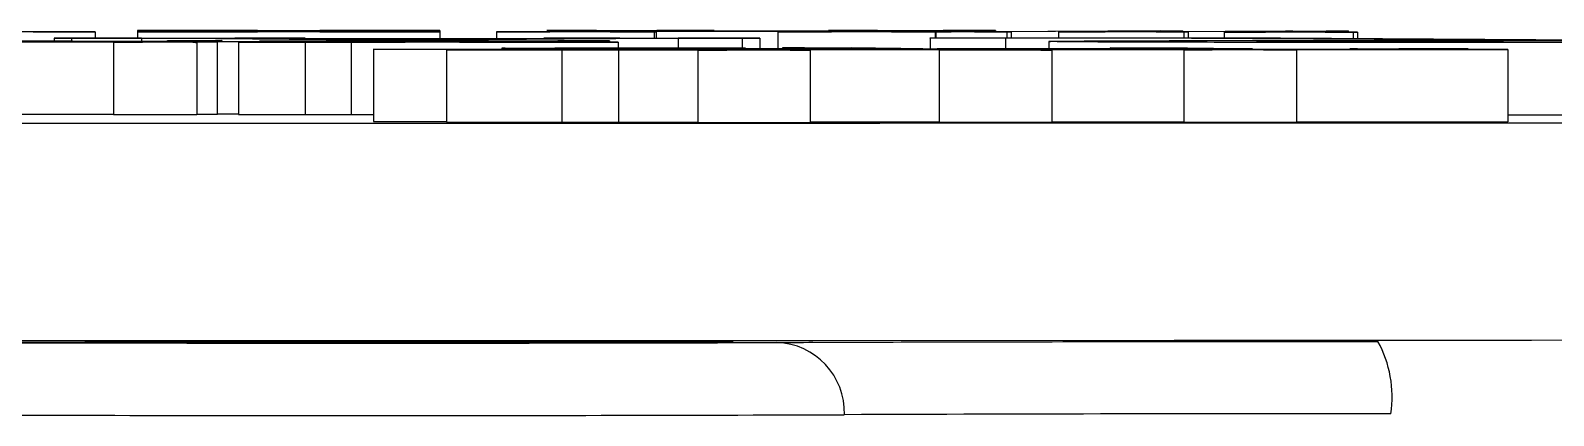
# Model space of a CAD drawing. Header units: millimetres. Extents: x 2160 to 4596, y 811 to 2534.
# Drawn here: x 3316.01 to 3337.11, y 1609.83 to 1615.16 of the extents above; entities that cross this region are included whole.
import ezdxf

# ---------------------------------------------------------------- set-up
doc = ezdxf.new("R2010")
doc.units = ezdxf.units.MM

msp = doc.modelspace()

# ---------------------------------------------------------------- linework, layer by layer
at = {"color": 7, "linetype": 'Continuous', "lineweight": 25}
for p, q in [((3316.902, 1615.14), (3314.48, 1615.14)), ((3315.193, 1615.158), (3316.044, 1615.142)), ((3316.557, 1615.141), (3316.865, 1615.141)), ((3316.865, 1615.141), (3316.902, 1615.14)), ((3316.902, 1615.14), (3316.902, 1615.055)), ((3317.49, 1615.159), (3317.49, 1615.16)), ((3317.49, 1615.16), (3321.682, 1615.16)), ((3318.687, 1615.159), (3317.49, 1615.159)), ((3317.49, 1615.159), (3317.49, 1615.141)), ((3321.682, 1615.141), (3317.49, 1615.141)), ((3317.49, 1615.141), (3317.49, 1615.141)), ((3317.49, 1615.141), (3318.687, 1615.141)), ((3317.49, 1615.141), (3317.49, 1615.055)), ((3318.687, 1615.159), (3318.687, 1615.141)), ((3319.155, 1615.142), (3319.155, 1615.158)), ((3320.018, 1615.158), (3320.018, 1615.142)), ((3321.682, 1615.159), (3320.486, 1615.159)), ((3320.486, 1615.159), (3320.486, 1615.141)), ((3320.486, 1615.141), (3321.682, 1615.141)), ((3321.682, 1615.16), (3321.682, 1615.159)), ((3321.682, 1615.159), (3321.682, 1615.141)), ((3321.682, 1615.141), (3321.682, 1615.141)), ((3321.682, 1615.141), (3321.682, 1615.044)), ((3324.65, 1615.14), (3322.465, 1615.141)), ((3322.465, 1615.141), (3322.492, 1615.141)), ((3322.465, 1615.141), (3322.465, 1615.044)), ((3322.492, 1615.141), (3322.701, 1615.141)), ((3323.163, 1615.159), (3323.192, 1615.16)), ((3323.423, 1615.159), (3323.163, 1615.159)), ((3323.192, 1615.16), (3325.48, 1615.159)), ((3323.205, 1615.142), (3323.854, 1615.158)), ((3323.423, 1615.159), (3323.423, 1615.147)), ((3323.854, 1615.158), (3323.85, 1615.158)), ((3324.328, 1615.149), (3324.037, 1615.142)), ((3327.397, 1615.148), (3324.328, 1615.149)), ((3324.687, 1615.158), (3324.355, 1615.15)), ((3324.355, 1615.15), (3327.424, 1615.149)), ((3324.469, 1615.141), (3324.677, 1615.141)), ((3324.677, 1615.141), (3324.65, 1615.14)), ((3324.65, 1615.14), (3324.65, 1615.055)), ((3324.677, 1615.141), (3324.677, 1615.055)), ((3324.687, 1615.158), (3324.687, 1615.15)), ((3325.451, 1615.158), (3325.191, 1615.159)), ((3325.191, 1615.159), (3325.191, 1615.149)), ((3325.48, 1615.159), (3325.451, 1615.158)), ((3325.451, 1615.158), (3325.451, 1615.149)), ((3325.48, 1615.159), (3325.48, 1615.149)), ((3326.366, 1615.14), (3326.393, 1615.141)), ((3328.551, 1615.139), (3326.366, 1615.14)), ((3326.366, 1615.14), (3326.366, 1614.906)), ((3326.393, 1615.141), (3326.601, 1615.14)), ((3327.064, 1615.158), (3327.093, 1615.159)), ((3327.324, 1615.158), (3327.064, 1615.158)), ((3327.064, 1615.158), (3327.064, 1615.149)), ((3327.093, 1615.159), (3329.381, 1615.158)), ((3327.106, 1615.141), (3327.397, 1615.148)), ((3327.324, 1615.158), (3327.324, 1615.149)), ((3327.424, 1615.149), (3327.755, 1615.157)), ((3327.755, 1615.157), (3327.751, 1615.157)), ((3328.587, 1615.157), (3327.938, 1615.141)), ((3328.065, 1615.14), (3328.067, 1615.14)), ((3328.067, 1615.14), (3328.271, 1615.14)), ((3328.553, 1615.139), (3328.551, 1615.139)), ((3328.551, 1615.056), (3328.551, 1615.139)), ((3329.539, 1615.139), (3328.553, 1615.139)), ((3328.553, 1615.139), (3328.553, 1615.056)), ((3328.766, 1615.141), (3331.663, 1615.158)), ((3329.132, 1615.141), (3329.086, 1615.141)), ((3329.352, 1615.158), (3329.092, 1615.158)), ((3329.092, 1615.158), (3329.092, 1615.143)), ((3331.074, 1615.152), (3329.132, 1615.141)), ((3329.381, 1615.158), (3329.352, 1615.158)), ((3329.352, 1615.158), (3329.352, 1615.144)), ((3329.381, 1615.158), (3329.381, 1615.145)), ((3329.444, 1615.14), (3329.598, 1615.14)), ((3329.598, 1615.14), (3329.539, 1615.139)), ((3329.539, 1615.139), (3329.539, 1615.056)), ((3329.598, 1615.14), (3329.598, 1615.056)), ((3331.989, 1615.138), (3330.253, 1615.139)), ((3330.253, 1615.139), (3330.313, 1615.139)), ((3330.253, 1615.139), (3330.253, 1615.056)), ((3330.313, 1615.139), (3330.465, 1615.139)), ((3330.901, 1615.14), (3331.176, 1615.152)), ((3331.176, 1615.152), (3331.074, 1615.152)), ((3331.074, 1615.152), (3331.074, 1615.148)), ((3331.725, 1615.143), (3331.615, 1615.14)), ((3331.663, 1615.158), (3331.97, 1615.157)), ((3333.401, 1615.152), (3331.725, 1615.143)), ((3331.97, 1615.157), (3331.754, 1615.146)), ((3331.754, 1615.146), (3331.856, 1615.145)), ((3331.856, 1615.145), (3333.962, 1615.157)), ((3331.895, 1615.139), (3332.049, 1615.139)), ((3331.97, 1615.157), (3331.97, 1615.146)), ((3332.049, 1615.139), (3331.989, 1615.138)), ((3331.989, 1615.138), (3331.989, 1615.056)), ((3332.049, 1615.139), (3332.049, 1615.056)), ((3334.337, 1615.137), (3332.55, 1615.138)), ((3332.55, 1615.138), (3332.609, 1615.138)), ((3332.55, 1615.138), (3332.55, 1615.056)), ((3332.609, 1615.138), (3332.763, 1615.138)), ((3333.249, 1615.139), (3333.503, 1615.151)), ((3333.503, 1615.151), (3333.401, 1615.152)), ((3333.401, 1615.152), (3333.401, 1615.147)), ((3333.962, 1615.157), (3334.268, 1615.156)), ((3334.268, 1615.156), (3333.964, 1615.139)), ((3334.193, 1615.138), (3334.397, 1615.138)), ((3334.268, 1615.156), (3334.268, 1615.138)), ((3334.397, 1615.138), (3334.337, 1615.137)), ((3334.337, 1615.137), (3334.337, 1615.05)), ((3334.397, 1615.138), (3334.397, 1615.05)), ((3319.237, 1615.004), (3312.244, 1615.004)), ((3312.591, 1615.001), (3317.445, 1615.001)), ((3317.561, 1615), (3315.538, 1615)), ((3315.885, 1615.018), (3316.578, 1615.019)), ((3316.231, 1615.008), (3315.943, 1615.005)), ((3315.943, 1615.005), (3317.329, 1615.005)), ((3317.907, 1615.008), (3316.231, 1615.008)), ((3316.231, 1615.008), (3316.231, 1615.005)), ((3316.333, 1615.054), (3316.333, 1615.055)), ((3316.333, 1615.055), (3319.812, 1615.055)), ((3316.575, 1615.054), (3316.333, 1615.054)), ((3316.333, 1615.054), (3316.333, 1615.019)), ((3316.575, 1615.054), (3316.575, 1615.019)), ((3316.578, 1615.019), (3316.578, 1615.009)), ((3316.578, 1615.009), (3317.907, 1615.009)), ((3317.156, 1614.996), (3317.561, 1614.997)), ((3318.312, 1614.995), (3317.156, 1614.996)), ((3317.156, 1614.996), (3317.156, 1613.996)), ((3317.445, 1615.001), (3317.907, 1615.002)), ((3320.618, 1615.025), (3317.546, 1615.052)), ((3317.546, 1615.052), (3317.546, 1615.009)), ((3317.561, 1614.997), (3317.561, 1615)), ((3317.907, 1615.02), (3318.659, 1615.021)), ((3317.907, 1615.009), (3317.907, 1615.02)), ((3318.659, 1615.007), (3317.907, 1615.008)), ((3317.907, 1615.008), (3317.907, 1615.002)), ((3317.907, 1615.002), (3318.601, 1615.001)), ((3318.601, 1615.001), (3318.254, 1615)), ((3318.312, 1614.995), (3318.312, 1613.995)), ((3318.659, 1615.021), (3318.601, 1615.018)), ((3318.601, 1615.018), (3318.601, 1615.011)), ((3318.601, 1615.011), (3318.659, 1615.007)), ((3318.601, 1614.001), (3318.601, 1615.001)), ((3318.659, 1615.021), (3318.659, 1615.007)), ((3318.716, 1615.005), (3319.237, 1615.004)), ((3319.815, 1614.995), (3318.89, 1614.997)), ((3318.89, 1614.997), (3321.201, 1614.997)), ((3318.89, 1614.997), (3318.89, 1613.997)), ((3318.922, 1615.051), (3319.728, 1615.044)), ((3319.237, 1615.011), (3319.179, 1615.012)), ((3319.179, 1615.004), (3319.179, 1615.012)), ((3321.201, 1615.013), (3319.237, 1615.011)), ((3319.237, 1615.011), (3319.237, 1615.005)), ((3320.046, 1615.003), (3319.237, 1615.005)), ((3319.237, 1615.005), (3321.201, 1615.005)), ((3319.237, 1615.005), (3319.237, 1615.004)), ((3319.237, 1615.004), (3319.237, 1614.997)), ((3319.812, 1615.054), (3319.488, 1615.054)), ((3319.488, 1615.054), (3319.488, 1615.046)), ((3319.728, 1615.044), (3323.362, 1615.044)), ((3319.809, 1615.043), (3321.424, 1615.028)), ((3323.201, 1615.043), (3319.809, 1615.043)), ((3319.812, 1615.055), (3319.812, 1615.054)), ((3319.812, 1615.054), (3319.812, 1615.044)), ((3320.45, 1614.997), (3319.815, 1614.995)), ((3319.815, 1614.995), (3319.815, 1613.995)), ((3320.566, 1615.004), (3320.046, 1615.003)), ((3320.046, 1615.003), (3320.046, 1614.997)), ((3324.149, 1614.997), (3320.45, 1614.997)), ((3320.45, 1614.997), (3320.45, 1613.997)), ((3321.201, 1615.004), (3320.566, 1615.004)), ((3320.566, 1615.004), (3320.566, 1614.997)), ((3321.828, 1615.025), (3320.618, 1615.025)), ((3320.618, 1615.025), (3320.618, 1615.005)), ((3322.211, 1614.897), (3320.759, 1614.899)), ((3320.759, 1614.899), (3320.759, 1613.899)), ((3321.201, 1615.005), (3321.201, 1615.013)), ((3321.201, 1614.997), (3321.201, 1615.004)), ((3321.424, 1615.028), (3321.505, 1615.028)), ((3321.505, 1615.028), (3323.201, 1615.043)), ((3321.774, 1614.892), (3325.313, 1614.893)), ((3323.371, 1614.889), (3321.774, 1614.892)), ((3321.774, 1614.892), (3321.774, 1613.892)), ((3324.981, 1615.052), (3321.828, 1615.025)), ((3321.953, 1615.013), (3321.953, 1615.005)), ((3321.953, 1615.005), (3322.011, 1615.005)), ((3323.918, 1615.004), (3321.953, 1615.004)), ((3321.953, 1615.004), (3321.953, 1614.997)), ((3321.953, 1614.997), (3322.242, 1614.997)), ((3322.693, 1614.898), (3322.211, 1614.897)), ((3322.211, 1614.897), (3322.211, 1614.892)), ((3322.537, 1614.914), (3322.537, 1614.892)), ((3323.166, 1614.903), (3322.552, 1614.899)), ((3322.552, 1614.899), (3328.067, 1614.901)), ((3323.212, 1614.906), (3322.583, 1614.913)), ((3322.583, 1614.913), (3322.583, 1614.899)), ((3322.681, 1614.905), (3323.212, 1614.906)), ((3323.924, 1614.903), (3322.681, 1614.905)), ((3334.467, 1614.903), (3322.693, 1614.898)), ((3322.693, 1614.898), (3322.693, 1614.892)), ((3322.935, 1614.903), (3323.166, 1614.903)), ((3323.12, 1615.054), (3323.12, 1615.055)), ((3323.12, 1615.055), (3326.113, 1615.055)), ((3323.362, 1615.054), (3323.12, 1615.054)), ((3323.12, 1615.054), (3323.12, 1615.044)), ((3323.166, 1614.903), (3323.166, 1614.899)), ((3323.362, 1615.054), (3323.362, 1615.044)), ((3323.362, 1615.044), (3324.091, 1615.05)), ((3324.157, 1614.892), (3323.371, 1614.889)), ((3323.371, 1614.889), (3323.371, 1613.889)), ((3323.398, 1615.017), (3324.033, 1615.015)), ((3323.398, 1615.006), (3323.918, 1615.004)), ((3323.513, 1614.913), (3324.142, 1614.906)), ((3323.629, 1614.998), (3324.149, 1614.997)), ((3323.918, 1615.004), (3323.918, 1614.997)), ((3324.419, 1614.905), (3323.924, 1614.903)), ((3323.924, 1614.903), (3323.924, 1614.9)), ((3324.033, 1615.015), (3324.033, 1614.997)), ((3324.142, 1614.906), (3327.615, 1614.907)), ((3324.149, 1614.997), (3324.149, 1614.906)), ((3325.383, 1614.892), (3324.157, 1614.892)), ((3324.157, 1614.892), (3324.157, 1613.892)), ((3327.687, 1614.906), (3324.419, 1614.905)), ((3324.419, 1614.905), (3324.419, 1614.9)), ((3324.925, 1614.897), (3325.873, 1614.898)), ((3324.925, 1614.897), (3324.925, 1614.893)), ((3324.981, 1615.052), (3324.981, 1614.906)), ((3325.254, 1614.888), (3325.657, 1614.889)), ((3326.811, 1614.887), (3325.254, 1614.888)), ((3325.254, 1614.888), (3325.254, 1613.888)), ((3325.657, 1614.889), (3325.383, 1614.892)), ((3325.383, 1614.892), (3325.383, 1614.888)), ((3325.858, 1614.915), (3325.917, 1614.915)), ((3326.113, 1615.054), (3325.871, 1615.054)), ((3325.871, 1615.054), (3325.871, 1614.915)), ((3325.917, 1614.915), (3325.917, 1614.906)), ((3326.113, 1615.055), (3326.113, 1615.054)), ((3326.113, 1615.054), (3326.113, 1614.906)), ((3326.199, 1614.893), (3328.65, 1614.894)), ((3328.719, 1614.893), (3326.269, 1614.892)), ((3326.428, 1614.92), (3327.381, 1614.922)), ((3326.428, 1614.92), (3326.428, 1614.906)), ((3326.811, 1614.887), (3326.811, 1613.887)), ((3328.067, 1614.901), (3327.687, 1614.906)), ((3327.687, 1614.906), (3327.687, 1614.901)), ((3328.27, 1614.898), (3329.222, 1614.899)), ((3328.27, 1614.898), (3328.27, 1614.894)), ((3328.476, 1615.053), (3328.476, 1615.056)), ((3328.476, 1615.056), (3333.331, 1615.056)), ((3329.517, 1615.053), (3328.476, 1615.053)), ((3328.476, 1615.053), (3328.476, 1614.907)), ((3328.498, 1614.907), (3331.835, 1614.908)), ((3331.907, 1614.908), (3328.57, 1614.906)), ((3328.57, 1614.906), (3328.95, 1614.902)), ((3328.598, 1614.889), (3329.004, 1614.89)), ((3330.16, 1614.888), (3328.598, 1614.889)), ((3328.598, 1614.889), (3328.598, 1613.889)), ((3329.004, 1614.89), (3328.719, 1614.893)), ((3328.719, 1614.893), (3328.719, 1614.889)), ((3328.95, 1614.902), (3334.395, 1614.904)), ((3329.517, 1615.053), (3329.517, 1614.908)), ((3329.533, 1614.895), (3332.053, 1614.895)), ((3332.122, 1614.895), (3329.603, 1614.894)), ((3330.12, 1615.007), (3330.12, 1614.908)), ((3330.16, 1614.888), (3330.16, 1613.888)), ((3330.969, 1614.919), (3331.827, 1614.921)), ((3331.835, 1614.908), (3330.969, 1614.919)), ((3330.969, 1614.919), (3330.969, 1614.908)), ((3336.317, 1615.024), (3331.25, 1615.051)), ((3331.663, 1614.899), (3332.613, 1614.901)), ((3331.663, 1614.899), (3331.663, 1614.895)), ((3332.942, 1614.907), (3331.907, 1614.908)), ((3331.907, 1614.908), (3331.907, 1614.903)), ((3331.991, 1614.89), (3332.384, 1614.891)), ((3333.55, 1614.889), (3331.991, 1614.89)), ((3331.991, 1614.89), (3331.991, 1613.89)), ((3332.384, 1614.891), (3332.122, 1614.895)), ((3332.122, 1614.895), (3332.122, 1614.891)), ((3332.937, 1614.896), (3335.251, 1614.897)), ((3332.942, 1614.907), (3332.942, 1614.903)), ((3336.478, 1614.896), (3333.006, 1614.895)), ((3333.331, 1615.056), (3338.898, 1615.024)), ((3333.55, 1614.889), (3333.55, 1613.889)), ((3334.278, 1614.905), (3334.278, 1614.904)), ((3334.609, 1614.901), (3334.467, 1614.903)), ((3334.467, 1614.903), (3334.467, 1614.896)), ((3334.881, 1614.901), (3334.609, 1614.901)), ((3334.609, 1614.901), (3334.609, 1614.896)), ((3334.881, 1614.901), (3334.881, 1614.896)), ((3335.251, 1614.897), (3335.839, 1614.897)), ((3335.549, 1614.906), (3335.549, 1614.897)), ((3335.839, 1614.897), (3336.478, 1614.896)), ((3335.929, 1614.907), (3335.929, 1614.897)), ((3336.478, 1614.896), (3336.478, 1613.896)), ((3315.596, 1614), (3317.156, 1614)), ((3317.156, 1613.996), (3318.312, 1613.995)), ((3318.312, 1614), (3318.601, 1614.001)), ((3318.601, 1614.004), (3318.89, 1614.004)), ((3318.89, 1613.997), (3319.815, 1613.995)), ((3319.815, 1613.995), (3320.45, 1613.997)), ((3320.45, 1613.997), (3320.759, 1613.997)), ((3320.759, 1613.899), (3321.774, 1613.897)), ((3321.774, 1613.892), (3323.371, 1613.889)), ((3323.371, 1613.889), (3324.157, 1613.892)), ((3324.157, 1613.892), (3325.254, 1613.892)), ((3325.254, 1613.888), (3326.811, 1613.887)), ((3326.811, 1613.893), (3328.598, 1613.893)), ((3328.598, 1613.889), (3330.16, 1613.888)), ((3330.16, 1613.894), (3331.991, 1613.895)), ((3331.991, 1613.89), (3333.55, 1613.889)), ((3333.55, 1613.895), (3336.478, 1613.896))]:
    msp.add_line(p, q, dxfattribs=at)
at = {"color": 7, "linetype": 'Continuous', "lineweight": 25, "flags": 128}
for points in [[(3292.311, 1610.879), (3297.015, 1610.875), (3301.836, 1610.872), (3306.751, 1610.869), (3311.734, 1610.868), (3316.761, 1610.867), (3321.807, 1610.866), (3326.847, 1610.867), (3331.855, 1610.868), (3336.807, 1610.87), (3341.677, 1610.873)], [(3315.522, 1610.846), (3316.042, 1610.848), (3316.868, 1610.851), (3317.945, 1610.853), (3319.199, 1610.854), (3320.545, 1610.854), (3321.891, 1610.854), (3323.145, 1610.853), (3324.222, 1610.851), (3325.048, 1610.848), (3325.568, 1610.846), (3325.745, 1610.843), (3325.568, 1610.84), (3325.048, 1610.837), (3324.222, 1610.835), (3323.145, 1610.833), (3321.891, 1610.832), (3320.545, 1610.832), (3319.199, 1610.832), (3317.945, 1610.833), (3316.868, 1610.835), (3316.042, 1610.837), (3315.522, 1610.84)]]:
    msp.add_lwpolyline(points, dxfattribs=at)
at = {"color": 7, "linetype": 'Continuous', "lineweight": 25}
for centre, radius, start, end in [((3326.315, 1609.868), 0.971, 358.1826, 87.9964), ((3333.315, 1610.093), 1.561, 351.0968, 29.1481), ((3320.545, 3602.14), 1992.314, 269.806162, 270.193839), ((3334.418, -265.234), 1875.085, 89.986579, 90.217963)]:
    msp.add_arc(centre, radius, start, end, dxfattribs=at)
for points, knots in [([(3316.044, 1615.142), (3316.057, 1615.142), (3316.077, 1615.141), (3316.159, 1615.141), (3316.253, 1615.141), (3316.392, 1615.141), (3316.495, 1615.141), (3316.557, 1615.141)], [0, 0, 0, 0, 0.282665, 0.424863, 0.567605, 0.744514, 1, 1, 1, 1]), ([(3319.155, 1615.158), (3319.151, 1615.158), (3319.146, 1615.158), (3319.088, 1615.159), (3318.993, 1615.159), (3318.855, 1615.159), (3318.747, 1615.159), (3318.687, 1615.159)], [0, 0, 0, 0, 0.210223, 0.375759, 0.542534, 0.746796, 1, 1, 1, 1]), ([(3318.687, 1615.141), (3318.757, 1615.141), (3318.873, 1615.141), (3319.011, 1615.142), (3319.096, 1615.142), (3319.147, 1615.142), (3319.152, 1615.142), (3319.155, 1615.142)], [0, 0, 0, 0, 0.2944044, 0.4877252, 0.6436082, 0.7993468, 1, 1, 1, 1]), ([(3320.486, 1615.159), (3320.396, 1615.159), (3320.271, 1615.159), (3320.13, 1615.159), (3320.057, 1615.159), (3320.021, 1615.158), (3320.019, 1615.158), (3320.018, 1615.158)], [0, 0, 0, 0, 0.364031, 0.510061, 0.655864, 0.843841, 1, 1, 1, 1]), ([(3320.018, 1615.142), (3320.021, 1615.142), (3320.025, 1615.142), (3320.085, 1615.142), (3320.163, 1615.142), (3320.299, 1615.141), (3320.409, 1615.141), (3320.486, 1615.141)], [0, 0, 0, 0, 0.250411, 0.398556, 0.54744, 0.686236, 1, 1, 1, 1]), ([(3322.701, 1615.141), (3322.77, 1615.141), (3322.886, 1615.141), (3323.029, 1615.141), (3323.121, 1615.141), (3323.184, 1615.142), (3323.197, 1615.142), (3323.205, 1615.142)], [0, 0, 0, 0, 0.290077, 0.48445, 0.638173, 0.79153, 1, 1, 1, 1]), ([(3323.843, 1615.158), (3323.83, 1615.158), (3323.804, 1615.158), (3323.72, 1615.159), (3323.593, 1615.159), (3323.487, 1615.159), (3323.423, 1615.159)], [0, 0, 0, 0, 0.204883, 0.408937, 0.643499, 1, 1, 1, 1]), ([(3324.041, 1615.142), (3324.04, 1615.142), (3324.039, 1615.141), (3324.078, 1615.141), (3324.14, 1615.141), (3324.255, 1615.141), (3324.369, 1615.141), (3324.452, 1615.141), (3324.469, 1615.141)], [0, 0, 0, 0, 0.132198, 0.30903, 0.458399, 0.607839, 0.921168, 1, 1, 1, 1]), ([(3325.191, 1615.159), (3325.099, 1615.159), (3324.97, 1615.159), (3324.82, 1615.158), (3324.744, 1615.158), (3324.701, 1615.158), (3324.691, 1615.158), (3324.687, 1615.158)], [0, 0, 0, 0, 0.375821, 0.523807, 0.672057, 0.853203, 1, 1, 1, 1]), ([(3326.601, 1615.14), (3326.671, 1615.14), (3326.787, 1615.14), (3326.93, 1615.141), (3327.022, 1615.141), (3327.085, 1615.141), (3327.098, 1615.141), (3327.106, 1615.141)], [0, 0, 0, 0, 0.290077, 0.48445, 0.638173, 0.79153, 1, 1, 1, 1]), ([(3327.744, 1615.158), (3327.731, 1615.158), (3327.705, 1615.158), (3327.621, 1615.158), (3327.494, 1615.158), (3327.388, 1615.158), (3327.324, 1615.158)], [0, 0, 0, 0, 0.204883, 0.408937, 0.643499, 1, 1, 1, 1]), ([(3327.939, 1615.141), (3327.938, 1615.141), (3327.936, 1615.141), (3327.967, 1615.141), (3328.019, 1615.14), (3328.055, 1615.14), (3328.065, 1615.14)], [0, 0, 0, 0, 0.177122, 0.589108, 0.884827, 1, 1, 1, 1]), ([(3328.271, 1615.14), (3328.327, 1615.14), (3328.434, 1615.14), (3328.58, 1615.14), (3328.692, 1615.141), (3328.741, 1615.141), (3328.766, 1615.141)], [0, 0, 0, 0, 0.2469872, 0.468153, 0.7284619, 1, 1, 1, 1]), ([(3329.092, 1615.158), (3329, 1615.158), (3328.87, 1615.158), (3328.721, 1615.158), (3328.645, 1615.157), (3328.602, 1615.157), (3328.592, 1615.157), (3328.587, 1615.157)], [0, 0, 0, 0, 0.3758207, 0.5238074, 0.6720575, 0.8532035, 1, 1, 1, 1]), ([(3329.091, 1615.14), (3329.091, 1615.14), (3329.092, 1615.14), (3329.134, 1615.14), (3329.213, 1615.14), (3329.32, 1615.14), (3329.404, 1615.14), (3329.444, 1615.14)], [0, 0, 0, 0, 0.063168, 0.286153, 0.501453, 0.758451, 1, 1, 1, 1]), ([(3330.465, 1615.139), (3330.512, 1615.139), (3330.588, 1615.139), (3330.696, 1615.139), (3330.772, 1615.139), (3330.844, 1615.14), (3330.88, 1615.14), (3330.897, 1615.14), (3330.901, 1615.14)], [0, 0, 0, 0, 0.219728, 0.360437, 0.501962, 0.629609, 0.910972, 1, 1, 1, 1]), ([(3331.615, 1615.14), (3331.608, 1615.14), (3331.596, 1615.139), (3331.653, 1615.139), (3331.751, 1615.139), (3331.85, 1615.139), (3331.895, 1615.139)], [0, 0, 0, 0, 0.280717, 0.477013, 0.764436, 1, 1, 1, 1]), ([(3332.763, 1615.138), (3332.828, 1615.138), (3332.928, 1615.138), (3333.06, 1615.138), (3333.147, 1615.139), (3333.215, 1615.139), (3333.236, 1615.139), (3333.249, 1615.139)], [0, 0, 0, 0, 0.286948, 0.445283, 0.603611, 0.766841, 1, 1, 1, 1]), ([(3333.964, 1615.139), (3333.952, 1615.139), (3333.936, 1615.138), (3333.983, 1615.138), (3334.041, 1615.138), (3334.117, 1615.138), (3334.168, 1615.138), (3334.193, 1615.138)], [0, 0, 0, 0, 0.409045, 0.568709, 0.729731, 0.871998, 1, 1, 1, 1]), ([(3317.546, 1615.052), (3317.504, 1615.052), (3317.42, 1615.053), (3317.234, 1615.053), (3316.974, 1615.054), (3316.747, 1615.054), (3316.613, 1615.054), (3316.575, 1615.054)], [0, 0, 0, 0, 0.25387, 0.509596, 0.715202, 0.920342, 1, 1, 1, 1]), ([(3317.329, 1615.005), (3317.496, 1615.005), (3317.813, 1615.005), (3318.277, 1615.005), (3318.57, 1615.005), (3318.716, 1615.005)], [0, 0, 0, 0, 0.35686, 0.67714, 1, 1, 1, 1]), ([(3318.256, 1615), (3318.257, 1614.999), (3318.26, 1614.998), (3318.275, 1614.996), (3318.3, 1614.995), (3318.312, 1614.995)], [0, 0, 0, 0, 0.333361, 0.666606, 1, 1, 1, 1]), ([(3319.488, 1615.054), (3319.401, 1615.054), (3319.26, 1615.054), (3319.092, 1615.054), (3318.985, 1615.054), (3318.912, 1615.053), (3318.861, 1615.053), (3318.848, 1615.053), (3318.841, 1615.053)], [0, 0, 0, 0, 0.25713, 0.418126, 0.515419, 0.613557, 0.771961, 1, 1, 1, 1]), ([(3318.841, 1615.053), (3318.842, 1615.052), (3318.845, 1615.052), (3318.86, 1615.052), (3318.897, 1615.052), (3318.922, 1615.051)], [0, 0, 0, 0, 0.25103, 0.502225, 1, 1, 1, 1]), ([(3319.179, 1615.012), (3319.776, 1615.012), (3320.795, 1615.014), (3322.26, 1615.015), (3323.017, 1615.016), (3323.398, 1615.017)], [0, 0, 0, 0, 0.41234, 0.704495, 1, 1, 1, 1]), ([(3320.759, 1614.899), (3320.977, 1614.899), (3321.452, 1614.899), (3322.184, 1614.901), (3322.643, 1614.902), (3322.935, 1614.903)], [0, 0, 0, 0, 0.234297, 0.511813, 1, 1, 1, 1]), ([(3324.033, 1615.015), (3323.685, 1615.014), (3323.162, 1615.014), (3322.47, 1615.014), (3322.125, 1615.013), (3321.953, 1615.013)], [0, 0, 0, 0, 0.499885, 0.749929, 1, 1, 1, 1]), ([(3322.011, 1615.005), (3322.177, 1615.005), (3322.494, 1615.005), (3322.958, 1615.005), (3323.251, 1615.005), (3323.398, 1615.006)], [0, 0, 0, 0, 0.35686, 0.67714, 1, 1, 1, 1]), ([(3322.242, 1614.997), (3322.408, 1614.997), (3322.725, 1614.997), (3323.19, 1614.997), (3323.482, 1614.998), (3323.629, 1614.998)], [0, 0, 0, 0, 0.35686, 0.67714, 1, 1, 1, 1]), ([(3322.583, 1614.913), (3322.557, 1614.914), (3322.505, 1614.915), (3322.645, 1614.916), (3323.005, 1614.917), (3323.394, 1614.917), (3323.646, 1614.918)], [0, 0, 0, 0, 0.211302, 0.416468, 0.621501, 1, 1, 1, 1]), ([(3324.172, 1615.052), (3324.163, 1615.052), (3324.149, 1615.052), (3324.07, 1615.053), (3323.973, 1615.053), (3323.819, 1615.054), (3323.609, 1615.054), (3323.448, 1615.054), (3323.362, 1615.054)], [0, 0, 0, 0, 0.284135, 0.450473, 0.560568, 0.671794, 0.825494, 1, 1, 1, 1]), ([(3325.917, 1614.915), (3325.584, 1614.915), (3325.011, 1614.915), (3324.356, 1614.915), (3323.952, 1614.914), (3323.744, 1614.914), (3323.603, 1614.914), (3323.525, 1614.914), (3323.493, 1614.914), (3323.506, 1614.913), (3323.513, 1614.913)], [0, 0, 0, 0, 0.358025, 0.615683, 0.704922, 0.795041, 0.841826, 0.888488, 0.9407, 1, 1, 1, 1]), ([(3323.646, 1614.918), (3323.678, 1614.917), (3323.742, 1614.917), (3324.099, 1614.916), (3324.806, 1614.916), (3325.462, 1614.916), (3325.858, 1614.915)], [0, 0, 0, 0, 0.10724, 0.21472, 0.525104, 1, 1, 1, 1]), ([(3324.091, 1615.05), (3324.101, 1615.05), (3324.122, 1615.051), (3324.156, 1615.051), (3324.165, 1615.051), (3324.172, 1615.052)], [0, 0, 0, 0, 0.2502199, 0.5005081, 1, 1, 1, 1]), ([(3325.313, 1614.893), (3325.284, 1614.893), (3325.226, 1614.894), (3325.103, 1614.895), (3324.994, 1614.896), (3324.925, 1614.897)], [0, 0, 0, 0, 0.267397, 0.53481, 1, 1, 1, 1]), ([(3325.871, 1615.054), (3325.747, 1615.054), (3325.537, 1615.054), (3325.281, 1615.053), (3325.096, 1615.053), (3325.021, 1615.052), (3324.989, 1615.052), (3324.981, 1615.052)], [0, 0, 0, 0, 0.268165, 0.456817, 0.645375, 0.906381, 1, 1, 1, 1]), ([(3325.873, 1614.898), (3325.913, 1614.897), (3325.979, 1614.896), (3326.093, 1614.895), (3326.164, 1614.894), (3326.199, 1614.893)], [0, 0, 0, 0, 0.437841, 0.718884, 1, 1, 1, 1]), ([(3326.269, 1614.892), (3326.327, 1614.892), (3326.438, 1614.89), (3326.618, 1614.888), (3326.746, 1614.887), (3326.811, 1614.887)], [0, 0, 0, 0, 0.361832, 0.680859, 1, 1, 1, 1]), ([(3327.615, 1614.907), (3327.499, 1614.908), (3327.268, 1614.911), (3326.89, 1614.916), (3326.593, 1614.919), (3326.428, 1614.92)], [0, 0, 0, 0, 0.3079389, 0.6158743, 1, 1, 1, 1]), ([(3327.381, 1614.922), (3327.478, 1614.92), (3327.673, 1614.918), (3328.055, 1614.913), (3328.333, 1614.909), (3328.498, 1614.907)], [0, 0, 0, 0, 0.289421, 0.578839, 1, 1, 1, 1]), ([(3328.65, 1614.894), (3328.619, 1614.895), (3328.559, 1614.895), (3328.442, 1614.896), (3328.335, 1614.897), (3328.27, 1614.898)], [0, 0, 0, 0, 0.278089, 0.556193, 1, 1, 1, 1]), ([(3329.222, 1614.899), (3329.266, 1614.898), (3329.331, 1614.897), (3329.443, 1614.896), (3329.503, 1614.895), (3329.533, 1614.895)], [0, 0, 0, 0, 0.499817, 0.749886, 1, 1, 1, 1]), ([(3331.25, 1615.051), (3331.08, 1615.052), (3330.815, 1615.053), (3330.143, 1615.053), (3329.737, 1615.053), (3329.517, 1615.053)], [0, 0, 0, 0, 0.454509, 0.703285, 1, 1, 1, 1]), ([(3329.603, 1614.894), (3329.661, 1614.893), (3329.773, 1614.892), (3329.957, 1614.89), (3330.092, 1614.888), (3330.16, 1614.888)], [0, 0, 0, 0, 0.353076, 0.676475, 1, 1, 1, 1]), ([(3330.12, 1615.007), (3330.147, 1615.009), (3330.207, 1615.012), (3330.991, 1615.017), (3332.703, 1615.021), (3334.551, 1615.023), (3335.83, 1615.024), (3336.317, 1615.024)], [0, 0, 0, 0, 0.183074, 0.416875, 0.642834, 0.864166, 1, 1, 1, 1]), ([(3338.449, 1614.992), (3337.78, 1614.992), (3336.545, 1614.992), (3334.778, 1614.993), (3333.115, 1614.994), (3331.596, 1614.997), (3330.45, 1615.001), (3330.142, 1615.005), (3330.124, 1615.007), (3330.12, 1615.007)], [0, 0, 0, 0, 0.160365, 0.296332, 0.431737, 0.589347, 0.747826, 0.949128, 1, 1, 1, 1]), ([(3332.053, 1614.895), (3332.023, 1614.896), (3331.962, 1614.896), (3331.838, 1614.898), (3331.731, 1614.899), (3331.663, 1614.899)], [0, 0, 0, 0, 0.267337, 0.534687, 1, 1, 1, 1]), ([(3331.827, 1614.921), (3331.92, 1614.919), (3332.105, 1614.916), (3332.464, 1614.912), (3332.771, 1614.909), (3332.942, 1614.907)], [0, 0, 0, 0, 0.307881, 0.615778, 1, 1, 1, 1]), ([(3332.613, 1614.901), (3332.65, 1614.9), (3332.712, 1614.899), (3332.827, 1614.897), (3332.9, 1614.896), (3332.937, 1614.896)], [0, 0, 0, 0, 0.437947, 0.718933, 1, 1, 1, 1]), ([(3332.997, 1615.008), (3333.027, 1615.009), (3333.088, 1615.012), (3333.771, 1615.016), (3335.119, 1615.019), (3336.804, 1615.021), (3338.152, 1615.022), (3338.93, 1615.022), (3339.052, 1615.022)], [0, 0, 0, 0, 0.200351, 0.402646, 0.59747, 0.766762, 0.96323, 1, 1, 1, 1]), ([(3339.399, 1614.995), (3338.73, 1614.995), (3337.384, 1614.995), (3335.576, 1614.996), (3334.256, 1614.999), (3333.332, 1615.002), (3333.025, 1615.005), (3333.002, 1615.008), (3332.997, 1615.008)], [0, 0, 0, 0, 0.196061, 0.394111, 0.547436, 0.700125, 0.928087, 1, 1, 1, 1]), ([(3333.006, 1614.895), (3333.065, 1614.894), (3333.175, 1614.893), (3333.354, 1614.891), (3333.485, 1614.89), (3333.55, 1614.889)], [0, 0, 0, 0, 0.361759, 0.680808, 1, 1, 1, 1]), ([(3334.395, 1614.904), (3334.342, 1614.904), (3334.273, 1614.905), (3334.295, 1614.905), (3334.299, 1614.905)], [0, 0, 0, 0, 0.784657, 1, 1, 1, 1]), ([(3334.326, 1614.906), (3334.352, 1614.907), (3334.405, 1614.907), (3334.67, 1614.907), (3334.94, 1614.908), (3335.179, 1614.908), (3335.233, 1614.908)], [0, 0, 0, 0, 0.194719, 0.390632, 0.863045, 1, 1, 1, 1]), ([(3335.549, 1614.906), (3335.422, 1614.906), (3335.079, 1614.905), (3334.934, 1614.903), (3334.895, 1614.902), (3334.881, 1614.901)], [0, 0, 0, 0, 0.268239, 0.722981, 1, 1, 1, 1]), ([(3335.233, 1614.908), (3335.314, 1614.908), (3335.464, 1614.908), (3335.673, 1614.908), (3335.814, 1614.908), (3335.906, 1614.907), (3335.923, 1614.907), (3335.929, 1614.907)], [0, 0, 0, 0, 0.281585, 0.522569, 0.762523, 0.925805, 1, 1, 1, 1]), ([(3335.929, 1614.907), (3335.925, 1614.907), (3335.912, 1614.907), (3335.743, 1614.906), (3335.61, 1614.906), (3335.549, 1614.906)], [0, 0, 0, 0, 0.206018, 0.636041, 1, 1, 1, 1]), ([(3388.991, 1614.017), (3388.943, 1614.013), (3388.836, 1614.005), (3387.967, 1613.992), (3386.486, 1613.979), (3384.31, 1613.965), (3381.48, 1613.952), (3377.966, 1613.939), (3373.812, 1613.927), (3369.068, 1613.916), (3363.807, 1613.905), (3358.115, 1613.896), (3352.092, 1613.889), (3345.869, 1613.883), (3339.504, 1613.878), (3333.151, 1613.875), (3326.812, 1613.873), (3320.545, 1613.873), (3314.278, 1613.873), (3307.939, 1613.875), (3301.587, 1613.878), (3295.221, 1613.883), (3288.998, 1613.889), (3282.975, 1613.896), (3277.283, 1613.905), (3272.022, 1613.916), (3267.278, 1613.927), (3263.124, 1613.939), (3259.61, 1613.952), (3256.78, 1613.965), (3254.605, 1613.979), (3253.123, 1613.992), (3252.252, 1614.005), (3252.145, 1614.013), (3252.097, 1614.017)], [0, 0, 0, 0, 0.023828, 0.053273, 0.084485, 0.115699, 0.147957, 0.180726, 0.213842, 0.247136, 0.28043, 0.313546, 0.346314, 0.378573, 0.409785, 0.440999, 0.470442, 0.499888, 0.529332, 0.558778, 0.58999, 0.621203, 0.653462, 0.68623, 0.719347, 0.752641, 0.785934, 0.819051, 0.851819, 0.884078, 0.915289, 0.946503, 0.975948, 1, 1, 1, 1]), ([(3336.478, 1613.992), (3336.586, 1613.992), (3337.006, 1613.992), (3337.446, 1613.992), (3337.774, 1613.992)], [0, 0, 0, 0, 0.254888, 1, 1, 1, 1]), ([(3314.741, 1610.838), (3315.005, 1610.837), (3315.546, 1610.835), (3316.964, 1610.832), (3318.681, 1610.83), (3320.545, 1610.829), (3322.409, 1610.83), (3324.126, 1610.832), (3325.544, 1610.835), (3326.085, 1610.837), (3326.349, 1610.838)], [0, 0, 0, 0, 0.122089, 0.25, 0.377911, 0.5, 0.622089, 0.75, 0.877911, 1, 1, 1, 1]), ([(3326.349, 1610.838), (3326.74, 1610.84), (3327.535, 1610.844), (3329.525, 1610.848), (3331.939, 1610.852), (3333.776, 1610.853), (3334.679, 1610.853)], [0, 0, 0, 0, 0.245796, 0.5, 0.754204, 1, 1, 1, 1])]:
    msp.add_open_spline(points, degree=3, knots=knots, dxfattribs=at)

doc.saveas('drawing.dxf')
